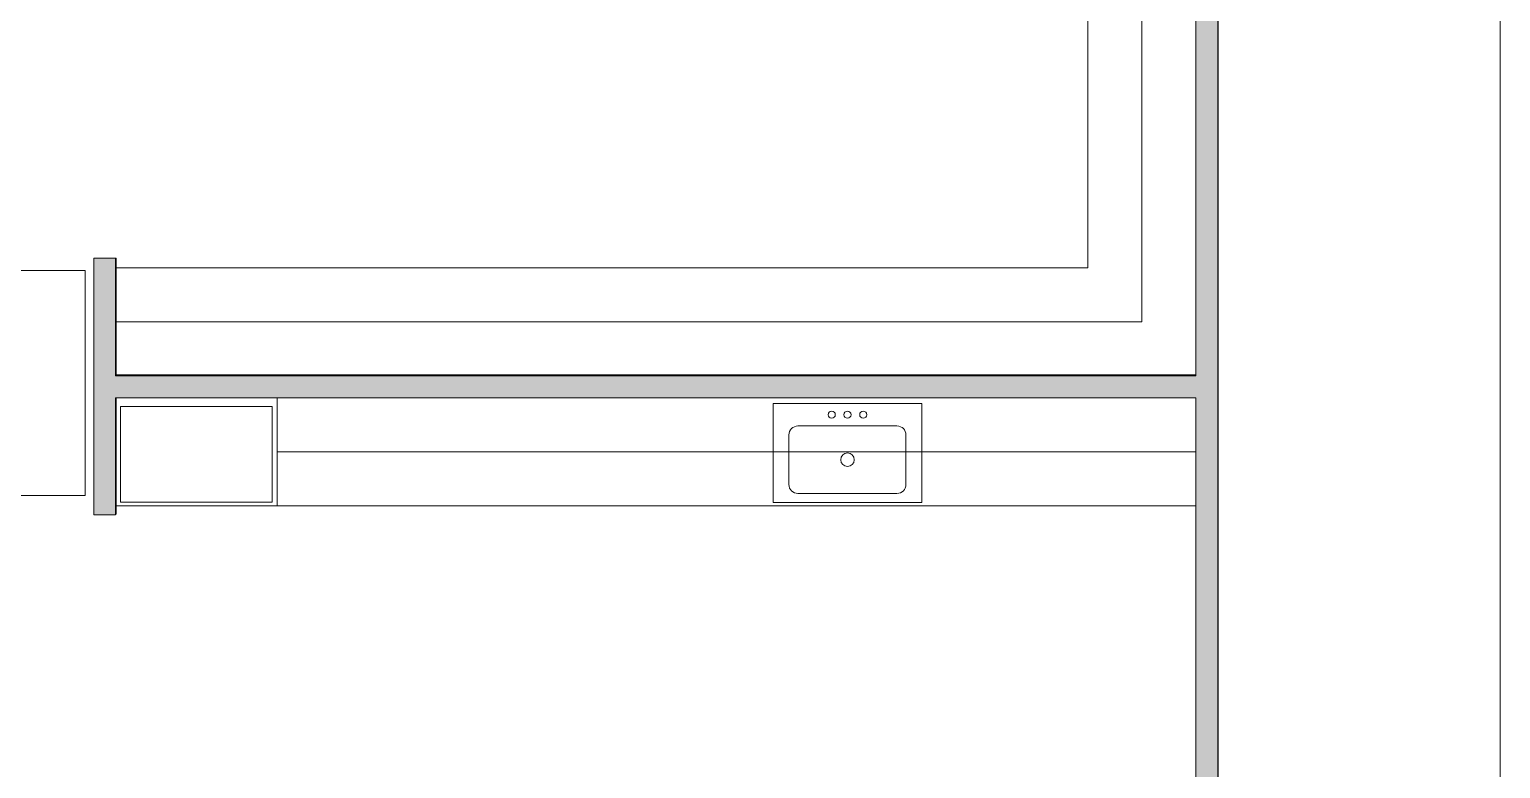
# Model space of a CAD drawing. Header units: inches. Extents: x -675 to 1187, y -924 to 1124.
# Drawn here: x 860.5 to 1187.3, y -355.7 to -191.6 of the extents above; entities that cross this region are included whole.
import ezdxf

# ---------------------------------------------------------------- set-up
doc = ezdxf.new("R2010")
doc.units = ezdxf.units.IN
doc.header["$MEASUREMENT"] = 0
for name, color, linetype, lineweight in [('A-Furn-Chair', 250, 'Continuous', 13), ('A-Wall-E', 50, 'Continuous', 9), ('A-WALL-PATT', 111, 'Continuous', 13), ('Base_dwg', 8, 'Continuous', 9), ('I-WALL', 2, 'Continuous', 13), ('Not In Contract', 7, 'Continuous', 20)]:
    doc.layers.add(name, color=color, linetype=linetype, lineweight=lineweight)

# ---------------------------------------------------------------- blocks, each defined once
blk = doc.blocks.new('Base_dwg__U339-727913-Level 1 Copy 1')
at = {"layer": 'A-Wall-E'}
blk.add_hatch(color=256, dxfattribs=at).paths.add_polyline_path([(673.63, -2.42), (9.96, -2.42), (10.12, -2.5), (673.63, -2.5)], flags=0)
at = {"layer": 'A-Wall-E', "flags": 128}
blk.add_lwpolyline([(10.12, -2.5), (673.63, -2.5), (673.63, -2.42)], dxfattribs=at)
blk = doc.blocks.new('Base_dwg__U395-727969-Level 1 Copy 1')
at = {"layer": 'A-Wall-E'}
for points in [[(-2.5, -2.5), (112.79, -2.5), (112.79, -2.38), (-2.38, -2.38)], [(112.79, -2.5), (308.65, -2.5), (308.65, -2.38), (112.79, -2.38)]]:
    blk.add_hatch(color=256, dxfattribs=at).paths.add_polyline_path(points, flags=0)
at = {"layer": 'A-Wall-E', "flags": 128}
blk.add_lwpolyline([(-2.5, -2.5), (112.79, -2.5), (308.65, -2.5), (536.41, -2.5)], dxfattribs=at)
blk = doc.blocks.new('Base_dwg__U400-727974-Level 1 Copy 1')
at = {"layer": 'A-Wall-E'}
for points in [[(26.12, 2.38), (25.87, 2.5), (0, 2.5), (0, 2.37), (26.12, 2.37)], [(56.87, 2.37), (56.87, 2.5), (31, 2.48), (31, 2.37), (31.52, 2.37)]]:
    blk.add_hatch(color=256, dxfattribs=at).paths.add_polyline_path(points, flags=0)
at = {"layer": 'A-Wall-E', "flags": 128}
for points in [[(25.87, 2.5), (0, 2.5), (0, 2.37)], [(56.87, 2.37), (56.87, 2.5), (31, 2.5)]]:
    blk.add_lwpolyline(points, dxfattribs=at)
blk = doc.blocks.new('Base_dwg__U401-727975-Level 1 Copy 1')
at = {"layer": 'A-Wall-E'}
blk.add_hatch(color=256, dxfattribs=at).paths.add_polyline_path([(242.31, 2.25), (242.3, 2.5), (2.5, 2.5), (2.38, 2.25), (238.18, 2.25)], flags=0)
blk.add_line((242.31, 2.5), (2.5, 2.5), dxfattribs=at)
blk = doc.blocks.new('Base_dwg-531197-Level 1 Copy 1')
at = {"layer": 'Not In Contract'}
blk.add_hatch(color=256, dxfattribs=at).paths.add_polyline_path([(2188.04, 453.95), (2188.12, 453.95), (2188.12, 2031.53), (2181.18, 2031.53), (2181.18, 1117.53), (2188.04, 1117.53), (2188.04, 499.46)], flags=0)
at = {"color": 50, "lineweight": 9, "flags": 128}
blk.add_lwpolyline([(2059.54, 649.32), (2059.54, 627.32), (2026.54, 627.32), (2026.54, 649.32), (2059.54, 649.32), (2059.54, 627.32), (2026.54, 627.32), (2026.54, 649.32)], close=True, dxfattribs=at)
at = {"layer": 'A-Furn-Chair'}
for p, q in [((1916.36, 650.57), (1916.36, 626.57)), ((2032.04, 644.32), (2054.04, 644.32)), ((2030.04, 631.32), (2030.04, 642.32)), ((1880.48, 626.57), (2120.42, 626.57))]:
    blk.add_line(p, q, dxfattribs=at)
at = {"layer": 'A-Furn-Chair', "flags": 128}
for points in [[(1916.36, 846.43), (1916.36, 822.43), (1916.36, 846.43), (1916.36, 834.43), (2108.42, 834.43), (2108.42, 667.45), (1880.48, 667.45)], [(1880.44, 822.43), (1916.36, 822.43), (2096.42, 822.43), (2096.42, 679.45)], [(1880.44, 822.43), (2096.42, 822.43), (2096.42, 679.45), (1880.48, 679.45)], [(1916.36, 650.57), (1916.36, 626.57), (1880.48, 626.57)], [(1916.36, 650.57), (1916.36, 638.57), (2120.42, 638.57)], [(1916.36, 650.57), (1916.36, 638.57), (2120.42, 638.57)], [(2120.42, 626.57), (1916.36, 626.57), (1916.36, 650.57)]]:
    blk.add_lwpolyline(points, dxfattribs=at)
for points in [[(1873.71, 628.85), (1835.71, 628.85), (1835.71, 678.85), (1873.71, 678.85)], [(1881.56, 648.67), (1915.22, 648.67), (1915.22, 627.37), (1881.56, 627.37)], [(2056.04, 631.32), (2056.04, 642.32)], [(2032.04, 629.32), (2054.04, 629.32)]]:
    blk.add_lwpolyline(points, close=True, dxfattribs=at)
at = {"layer": 'A-Furn-Chair'}
for centre, radius in [((2039.54, 646.82), 0.791), ((2043.04, 646.82), 0.791), ((2046.54, 646.82), 0.791), ((2043.04, 636.82), 1.5)]:
    blk.add_circle(centre, radius, dxfattribs=at)
for centre, start, end in [((2032.04, 642.32), 90, 180), ((2054.04, 642.32), 0, 90), ((2032.04, 631.32), 180, 270), ((2054.04, 631.32), 270, 0), ((2054.04, 631.32), 270, 0)]:
    blk.add_arc(centre, 2, start, end, dxfattribs=at)
at = {"layer": 'Not In Contract', "flags": 128}
blk.add_lwpolyline([(2188.12, 2031.53), (2181.18, 2031.53), (2181.18, 1117.53), (2188.04, 1117.53), (2188.04, 453.95)], dxfattribs=at)
for name, p, rotation in [('Base_dwg__U339-727913-Level 1 Copy 1', (2190.54, 1127.66), 270.0000000000001), ('Base_dwg__U395-727969-Level 1 Copy 1', (2122.92, 540.41), 90), ('Base_dwg__U400-727974-Level 1 Copy 1', (1878.1, 681.57), 270.0000000023758)]:
    blk.add_blockref(name, p, dxfattribs=dict(rotation=rotation))
blk.add_blockref('Base_dwg__U401-727975-Level 1 Copy 1', (1878.1, 653.2))

msp = doc.modelspace()

# ---------------------------------------------------------------- hatches: boundary and pattern name
at = {"layer": 'A-WALL-PATT'}
for points in [[(1124.5, -386.11), (1124.5, 147.87), (1119.62, 147.87), (1119.62, -386.11)], [(874.81, -299.38), (879.68, -299.38), (879.68, -242.38), (874.81, -242.38)], [(1119.62, -273.38), (1119.62, -268.51), (879.68, -268.51), (879.68, -273.38)]]:
    msp.add_hatch(color=8, dxfattribs=at).paths.add_polyline_path(points, flags=0)

# ---------------------------------------------------------------- linework, layer by layer
at = {"layer": 'I-WALL', "color": 7, "lineweight": 20}
for p, q in [((1124.5, -386.11), (1124.5, 152.74)), ((1119.62, -77.39), (1119.62, -268.51)), ((879.68, -242.38), (874.81, -242.38)), ((874.81, -242.38), (874.81, -299.38)), ((879.68, -268.51), (879.68, -242.38)), ((1119.62, -268.51), (879.68, -268.51)), ((879.68, -299.38), (879.68, -273.38)), ((879.68, -273.38), (1119.62, -273.38)), ((1119.62, -273.38), (1119.62, -381.23)), ((874.81, -299.38), (879.68, -299.38))]:
    msp.add_line(p, q, dxfattribs=at)

# ---------------------------------------------------------------- block references
at = {"layer": 'Base_dwg', "color": 7, "lineweight": 20}
msp.add_blockref('Base_dwg-531197-Level 1 Copy 1', (-1000.79, -923.95), dxfattribs=at)

doc.saveas('drawing.dxf')
